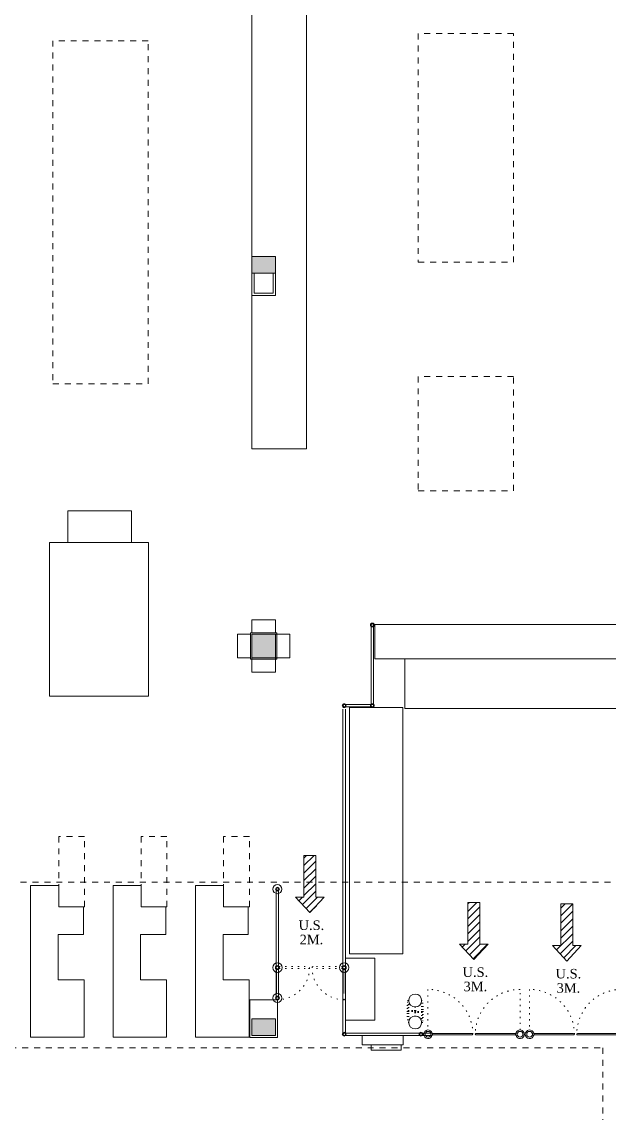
# Model space of a CAD drawing. Header units: centimetres. Extents: x 139057 to 200038, y 34824 to 80516.
# Drawn here: x 172080 to 173312, y 53747 to 56038 of the extents above; entities that cross this region are included whole.
import ezdxf
from ezdxf.enums import TextEntityAlignment as Align

# ---------------------------------------------------------------- set-up
doc = ezdxf.new("R2010")
doc.units = ezdxf.units.CM
doc.header["$LTSCALE"] = 100
doc.linetypes.add('HIDDEN3', pattern=[0.25, 0.125, -0.125])
doc.linetypes.add('HIDDEN4', pattern=[0.125, 0.025, -0.1])
doc.layers.get('0').update_dxf_attribs({"lineweight": 0})
for name, color, linetype, lineweight in [('410_STRUTTURE_001-AM_0', 7, 'Continuous', 0), ('437_RIVESTIMENTI_001-AM_0', 13, 'Continuous', 0), ('441_SERRAMENTI_001-AM_0', 1, 'Continuous', 0), ('454_PROIEZIONI_001-AM_0', 61, 'Continuous', 0), ('461_LAYOUT_SCHEMATICO_001-AM_0', 11, 'Continuous', 0), ('481_SIMBOLI_VVF_001-AM_0', 7, 'Continuous', 0)]:
    doc.layers.add(name, color=color, linetype=linetype, lineweight=lineweight)
doc.styles.add('ROMANTIC', font='romantic.ttf')
doc.styles.get("Standard").update_dxf_attribs({"font": 'arial.ttf'})

# ---------------------------------------------------------------- blocks, each defined once
blk = doc.blocks.new('PORTA-[REI-US]-SISTI-120')
at = {"ltscale": 20, "insert": (6539.6, -1993), "char_height": 25, "attachment_point": 4, "rotation": 180}
blk.add_mtext('\\A1;', dxfattribs=at)
blk = doc.blocks.new('FRECCIA US ORIZZONTALE')
h = blk.add_hatch()
h.set_pattern_fill('ANSI31', color=256, scale=7, style=0)
h.set_pattern_definition([(45, (-5619.863, -3114.928), (-15.71545, 15.71545), [])])
h.paths.add_polyline_path([(0, 0), (-60, 65), (-25, 65), (-25, 240), (25, 240), (25, 65), (60, 65)])
blk.add_lwpolyline([(0, 0), (-60, 65), (-25, 65), (-25, 240), (25, 240), (25, 65), (60, 65)], close=True)
blk = doc.blocks.new('US')
at = {"rotation": 270}
blk.add_blockref('FRECCIA US ORIZZONTALE', (50, 0), dxfattribs=at)
blk = doc.blocks.new('CANCELLETTO US 2M')
at = {"linetype": 'HIDDEN4'}
for points in [[(3, 2), (62, 2)], [(130, 2), (71, 2)], [(3, -2), (62, -2)], [(130, -2), (71, -2)]]:
    blk.add_lwpolyline(points, dxfattribs=at)
at = {"linetype": 'HIDDEN4', "ltscale": 20, "flags": 128}
for points in [[(-2, -1.5), (-2, -62)], [(2, -1.5), (2, -62)], [(131, -1.5), (131, -62)], [(135, -1.5), (135, -62)]]:
    blk.add_lwpolyline(points, dxfattribs=at)
for centre, radius in [((0, 0), 9.5), ((0, 0), 4), ((0, 0), 2.5), ((133, 0), 9.5), ((133, 0), 4), ((133, 0), 2.5)]:
    blk.add_circle(centre, radius)
at = {"linetype": 'HIDDEN4'}
for centre, start, end in [((0, 0), 270, 0), ((133, 0), 180, 270)]:
    blk.add_arc(centre, 64, start, end, dxfattribs=at)
at = {"linetype": 'HIDDEN4', "extrusion": (0, 0, -1)}
for centre, start, end in [((-62, 0), 90, 270), ((-71, 0), 270, 90)]:
    blk.add_arc(centre, 2, start, end, dxfattribs=at)
at = {"linetype": 'HIDDEN4', "ltscale": 20}
for centre in [(0, -62), (133, -62)]:
    blk.add_arc(centre, 2, 180, 0, dxfattribs=at)
blk = doc.blocks.new('RECISI')
at = {"linetype": 'HIDDEN4', "ltscale": 0.5}
for points in [[(28553.5, 71271.4), (28537.5, 71271.4), (28537.5, 71294.4), (28540, 71294.4)], [(28553.5, 71273.4), (28539.5, 71273.4), (28539.5, 71292.4), (28540.2, 71292.4)], [(28567, 71294.4), (28569.5, 71294.4)], [(28569.5, 71275.8), (28567.5, 71275.8), (28567.5, 71292.4)], [(28569.5, 71275.8), (28569.5, 71294.4)], [(28537.5, 71267.1), (28537.5, 71248.4)], [(28537.5, 71267.1), (28539.5, 71267.1), (28539.5, 71250.4)], [(28553, 71280.9), (28553, 71273.4)], [(28553, 71271.4), (28553, 71271.3)], [(28553, 71269.6), (28553, 71261.9)], [(28553.5, 71271.4), (28569.5, 71271.4), (28569.5, 71248.4), (28567, 71248.4)], [(28553.5, 71269.4), (28567.5, 71269.4), (28567.5, 71250.4), (28566.9, 71250.4)], [(28554, 71280.9), (28554, 71273.3)], [(28554, 71271.6), (28554, 71271.4)], [(28554, 71269.4), (28554, 71261.9)], [(28540, 71248.4), (28537.5, 71248.4)], [(28540.2, 71250.4), (28539.5, 71250.4)]]:
    blk.add_lwpolyline(points, dxfattribs=at)
blk.add_lwpolyline([(28566.9, 71292.4), (28567.5, 71292.4)])
for centre in [(28553.5, 71294.4), (28553.5, 71248.4)]:
    blk.add_circle(centre, 13.5)
for centre in [(28553.5, 71272.4), (28553.5, 71270.4)]:
    blk.add_circle(centre, 1, dxfattribs=at)
blk = doc.blocks.new('ESS.ARV.CAS.09C_Cancelletto3ModuliAutomatico')
at = {"linetype": 'HIDDEN4'}
for points in [[(94, 0, 0.414966), (-0.2, 94), (-0.2, 9)], [(193, 9), (193.2, 94, 0.414966), (99, 0)]]:
    blk.add_lwpolyline(points, format="xyb", dxfattribs=at)
for points in [[(5.6, -2), (9.6, -2), (9.6, 2), (5.6, 2)], [(187.4, -2), (183.4, -2), (183.4, 2), (187.4, 2)]]:
    blk.add_lwpolyline(points)
for points in [[(9.6, -1.5), (92.5, -1.5, 1), (92.5, 1.5), (9.6, 1.5)], [(183.4, -1.5), (100.5, -1.5, -1), (100.5, 1.5), (183.4, 1.5)]]:
    blk.add_lwpolyline(points, format="xyb")
for centre in [(0, 0), (193, 0)]:
    blk.add_circle(centre, 6)
for centre, start, end in [((0, 0), 13.0624, 347.3831), ((193, 0), 192.6169, 166.9376)]:
    blk.add_arc(centre, 9, start, end)

msp = doc.modelspace()

# ---------------------------------------------------------------- hatches: boundary and pattern name
at = {"layer": '410_STRUTTURE_001-AM_0'}
for points in [[(172562.3, 55510.3), (172612.3, 55510.2), (172612.3, 55545.2), (172562.3, 55545.3)], [(172612.3, 54702.7), (172612.3, 54752.7), (172562.3, 54752.8), (172562.3, 54702.8)], [(172562.2, 53910.3), (172612.2, 53910.2), (172612.2, 53945.2), (172562.2, 53945.3)], [(172562.2, 53910.3), (172612.2, 53910.2), (172612.2, 53945.2), (172562.2, 53945.3)]]:
    msp.add_hatch(color=256, dxfattribs=at).paths.add_polyline_path(points)

# ---------------------------------------------------------------- linework, layer by layer
at = {"layer": '410_STRUTTURE_001-AM_0', "elevation": 0}
for points in [[(172562.3, 55510.3), (172612.3, 55510.2), (172612.3, 55545.2), (172562.3, 55545.3)], [(172612.3, 54702.7), (172612.3, 54752.7), (172562.3, 54752.8), (172562.3, 54702.8)], [(172558.2, 53906.3), (172616.2, 53906.2), (172616.2, 53985.3), (172558.2, 53985.3)], [(172562.2, 53910.3), (172612.2, 53910.2), (172612.2, 53945.2), (172562.2, 53945.3)], [(172562.2, 53910.3), (172612.2, 53910.2), (172612.2, 53945.2), (172562.2, 53945.3)]]:
    msp.add_lwpolyline(points, close=True, dxfattribs=at)
at = {"layer": '437_RIVESTIMENTI_001-AM_0', "elevation": 0}
for points in [[(172562.3, 55510.3), (172562.3, 55463.4), (172612.3, 55463.4), (172612.3, 55510.3)], [(172567.3, 55510.3), (172567.3, 55468.4), (172607.3, 55468.4), (172607.3, 55510.3)]]:
    msp.add_lwpolyline(points, dxfattribs=at)
msp.add_lwpolyline([(172614.8, 54700.2), (172614.8, 54755.2), (172559.8, 54755.3), (172559.8, 54700.3)], close=True, dxfattribs=at)
at = {"layer": '454_PROIEZIONI_001-AM_0', "linetype": 'HIDDEN3', "elevation": 0}
msp.add_lwpolyline([(167284.2, 54753), (167284.2, 54803), (168052.3, 54802.9), (168052.3, 54232.4), (173347.2, 54232.4), (173347.2, 53956.7)], dxfattribs=at)
msp.add_lwpolyline([(168505.5, 53373.4), (168505.5, 53884.4), (173299.2, 53884.4), (173299.2, 53258.4), (172727.5, 53258.4, 0.530564), (171736.6, 53373.4), (169439.8, 53373.4, 0.463019), (168535.5, 53373.4), (168505.5, 53373.4)], format="xyb", dxfattribs=at)
at = {"layer": '461_LAYOUT_SCHEMATICO_001-AM_0'}
for p, q in [((172613.7, 53992, 0), (172613.7, 54214.4, 0)), ((172618.7, 54214.4, 0), (172618.7, 53992, 0))]:
    msp.add_line(p, q, dxfattribs=at)
at = {"layer": '461_LAYOUT_SCHEMATICO_001-AM_0', "elevation": 0}
for points in [[(172562.3, 56113.4), (172676.9, 56113.4), (172676.9, 55141.7), (172562.3, 55141.7)], [(172310.2, 55011.8), (172176.2, 55011.8), (172176.2, 54944.8), (172310.2, 54944.8)], [(172137.7, 54622.8), (172345.7, 54622.8), (172345.7, 54944.8), (172137.7, 54944.8)], [(172612.3, 54782.8), (172562.3, 54782.8), (172562.3, 54755.3), (172612.3, 54755.3)], [(172820.3, 54700.7), (173340.3, 54700.7), (173340.3, 54772.8), (172820.3, 54772.8)], [(172532.3, 54752.8), (172559.8, 54752.8), (172559.8, 54702.8), (172532.3, 54702.8)], [(172612.3, 54702.7), (172642.3, 54702.7), (172642.3, 54752.7), (172612.3, 54752.7)], [(172562.3, 54672.7), (172612.3, 54672.7), (172612.3, 54702.7), (172562.3, 54702.7)], [(173468.8, 54596.7), (172883.8, 54596.7), (172883.8, 54700.7), (173468.8, 54700.7)], [(172767.7, 54082), (172879.3, 54082), (172879.3, 54598.7), (172767.7, 54598.7)], [(172555, 54149.5), (172555, 54180.6), (172503.2, 54180.6), (172503.2, 54224.9), (172444.2, 54224.9), (172444.2, 53906.8), (172556.7, 53906.9), (172556.7, 54026.9), (172502, 54026.9), (172502, 54122.2), (172555, 54122.2), (172555, 54149.5)], [(172820.4, 53942.8), (172758.7, 53942.8), (172758.7, 54072.8), (172820.4, 54072.8)], [(172793.8, 53910.5), (172879.8, 53910.5), (172879.8, 53890.5), (172793.8, 53890.5)], [(172875.8, 53890.5), (172812.8, 53890.5), (172812.8, 53879.5), (172875.8, 53879.5)]]:
    msp.add_lwpolyline(points, close=True, dxfattribs=at)
at = {"layer": '461_LAYOUT_SCHEMATICO_001-AM_0', "linetype": 'HIDDEN3', "elevation": 0}
for points in [[(172911.5, 55533.2), (173111.5, 55533.2), (173111.5, 56013.2), (172911.5, 56013.2)], [(172144.8, 55278.4), (172344.8, 55278.4), (172344.8, 55998.4), (172144.8, 55998.4)], [(172911.5, 55053.6), (173111.5, 55053.6), (173111.5, 55293.6), (172911.5, 55293.6)], [(172211.2, 54180.5), (172211.2, 54328.1), (172157.2, 54328.1), (172157.2, 54180.5)], [(172384.2, 54180.5), (172384.2, 54328.1), (172330.2, 54328.1), (172330.2, 54180.5)], [(172557.2, 54180.5), (172557.2, 54328.1), (172503.2, 54328.1), (172503.2, 54180.5)]]:
    msp.add_lwpolyline(points, close=True, dxfattribs=at)
at = {"layer": '461_LAYOUT_SCHEMATICO_001-AM_0', "elevation": 0}
for points in [[(172812.8, 54605.3), (172812.8, 54771.7)], [(172817.8, 54602.6), (172817.8, 54771.7)], [(173468.8, 54722.8), (173468.8, 54700.7), (172883.8, 54700.7), (172883.8, 54596.7), (173468.8, 54596.7)], [(172753.7, 54595.3), (172753.7, 53913)], [(172756.2, 54605.3), (172815.3, 54605.3)], [(172815.3, 54600.3), (172758.7, 54600.3)], [(172758.7, 54595.3), (172758.7, 53913)], [(172209, 54180.6), (172157.2, 54180.6), (172157.2, 54224.9), (172098.2, 54224.9), (172098.2, 53906.8), (172210.7, 53906.9), (172210.7, 54026.9), (172156, 54026.9), (172156, 54122.2), (172209, 54122.2), (172209, 54180.6)], [(172382, 54180.6), (172330.2, 54180.6), (172330.2, 54224.9), (172271.2, 54224.9), (172271.2, 53906.8), (172383.7, 53906.9), (172383.7, 54026.9), (172329, 54026.9), (172329, 54122.2), (172382, 54122.2), (172382, 54180.6)], [(172555, 54180.6), (172503.2, 54180.6), (172503.2, 54224.9), (172444.2, 54224.9), (172444.2, 53906.7), (172556.7, 53906.9), (172556.7, 54026.9), (172502, 54026.9), (172502, 54122.2), (172555, 54122.2), (172555, 54180.6)], [(172937.2, 53915.5), (172756.2, 53915.5)], [(172917.2, 53915.5), (172756.2, 53915.5)], [(172756.3, 53910.5), (172937.2, 53910.5)], [(172756.3, 53910.5), (172917.2, 53910.5)], [(172793.8, 53910.5), (172793.8, 53890.5)]]:
    msp.add_lwpolyline(points, dxfattribs=at)
at = {"layer": '461_LAYOUT_SCHEMATICO_001-AM_0'}
for centre, radius in [((172815.3, 54771.9, 0), 4), ((172815.3, 54771.9, 0), 2.5), ((172756.2, 54602.8, 0), 4), ((172756.2, 54602.8, 0), 2.5), ((172815.3, 54602.8, 0), 4), ((172815.3, 54602.8, 0), 2.5), ((172616.2, 54217.5, -53.7), 9.5), ((172616.2, 54217.5, -53.7), 4), ((172616.2, 54217.5, -53.7), 2.5), ((172616.2, 53988.9, 0), 9.5), ((172616.2, 53988.9, 0), 4), ((172616.2, 53988.9, 0), 2.5), ((172756.2, 53913, 0), 4), ((172756.2, 53913, 0), 4), ((172756.2, 53913, 0), 4), ((172756.2, 53913, 0), 2.5), ((172756.2, 53913, 0), 2.5), ((172756.2, 53913, 0), 2.5), ((172917.2, 53913, 0), 4), ((172917.2, 53913, 0), 2.5)]:
    msp.add_circle(centre, radius, dxfattribs=at)

# ---------------------------------------------------------------- block references
at = {"layer": '441_SERRAMENTI_001-AM_0', "xscale": -1, "rotation": 180}
msp.add_blockref('PORTA-[REI-US]-SISTI-120', (166689.8, 52834.5, 0), dxfattribs=at)
at = {"layer": '461_LAYOUT_SCHEMATICO_001-AM_0', "xscale": -1.052631, "yscale": 1.052631, "zscale": 1.052631, "rotation": 359.9999999992909}
msp.add_blockref('CANCELLETTO US 2M', (172756.2, 54052.8, 0), dxfattribs=at)
at = {"layer": '461_LAYOUT_SCHEMATICO_001-AM_0', "rotation": 180}
msp.add_blockref('RECISI', (201458.7, 125232.1), dxfattribs=at)
at = {"layer": '461_LAYOUT_SCHEMATICO_001-AM_0'}
for p in [(172932.2, 53913, 0), (173145.2, 53913, 0)]:
    msp.add_blockref('ESS.ARV.CAS.09C_Cancelletto3ModuliAutomatico', p, dxfattribs=at)
at = {"layer": '481_SIMBOLI_VVF_001-AM_0', "xscale": 0.5, "yscale": 0.5, "zscale": 0.5, "rotation": 89.99999999999999}
for p in [(172684.3, 54143.2), (173028.3, 54044.6, 0), (173223.5, 54041.5)]:
    msp.add_blockref('US', p, dxfattribs=at)

# ---------------------------------------------------------------- texts
at = {"layer": '481_SIMBOLI_VVF_001-AM_0', "style": 'ROMANTIC'}
for s, p in [('U.S.', (172687.5, 54141.8, 0)), ('2M.', (172687.5, 54111.8, 0)), ('U.S.', (173031.5, 54043.3)), ('U.S.', (173226.7, 54040.1, 0)), ('3M.', (173031.5, 54013.3)), ('3M.', (173226.7, 54010.1, 0))]:
    msp.add_text(s, height=20, dxfattribs=at).set_placement(p, align=Align.MIDDLE_CENTER)

doc.saveas('drawing.dxf')
